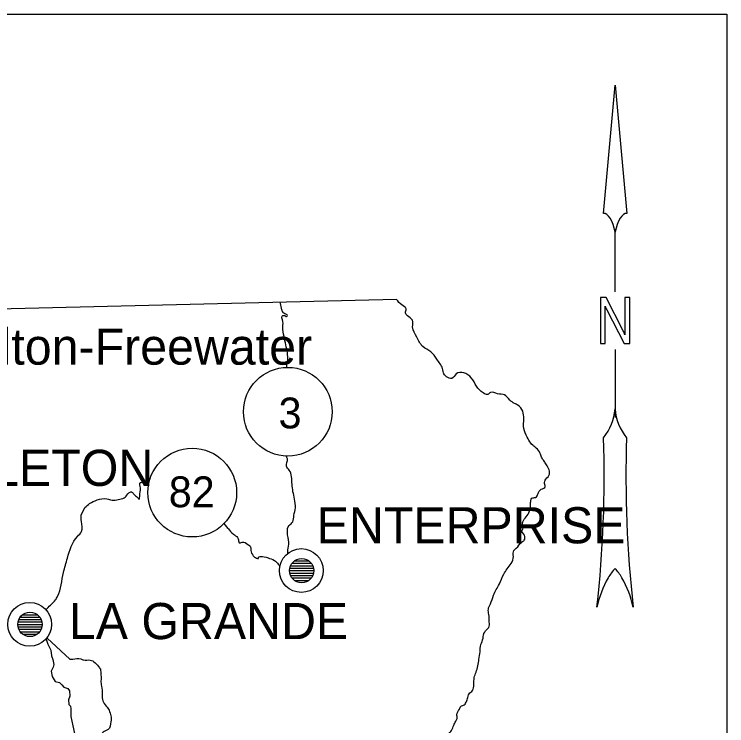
# Model space of a CAD drawing. Extents: x 0 to 1.42, y 0 to 0.92.
# Drawn here: x 0.2792 to 0.3399, y 0.5382 to 0.5988 of the extents above; entities that cross this region are included whole.
import ezdxf

# ---------------------------------------------------------------- set-up
doc = ezdxf.new("R2010")
doc.units = 0
for name, color, linetype in [('P_EC_DESIGN_GeneralTx', 7, 'Continuous'), ('P_EC_DESIGN_Pattern', 7, 'Continuous'), ('P_ODOT_PLAN_TBlock', 7, 'Continuous')]:
    doc.layers.add(name, color=color, linetype=linetype)

msp = doc.modelspace()

# ---------------------------------------------------------------- linework, layer by layer
at = {"layer": 'P_EC_DESIGN_GeneralTx'}
for p, q in [((0.3293754337639373, 0.5818554087566279), (0.330367313372452, 0.592766084450306)), ((0.330367313372452, 0.592766084450306), (0.3313591929809667, 0.5818554087566279)), ((0.329377073879832, 0.5818554868573879), (0.3293754337639373, 0.5818554087566279)), ((0.330367313372452, 0.5751909149964833), (0.330367313372452, 0.5805416759302675)), ((0.3303627054278078, 0.5727347633533004), (0.3303627054278078, 0.5727347633533004)), ((0.33035809748317996, 0.5702786117101175), (0.33035809748317996, 0.5644846289827834)), ((0.33035809748317996, 0.5652020625326838), (0.33035809748317996, 0.5652020625326838))]:
    msp.add_line(p, q, dxfattribs=at)
msp.add_lwpolyline([(0.3291219042289484, 0.5746942963419533), (0.3291219042289484, 0.5707717701751651), (0.32952799148148715, 0.5707717701751651), (0.32952799148148715, 0.5739522105435518), (0.3295515917426534, 0.5738764252221296), (0.3295804817175406, 0.5738011485270094), (0.3296114061976851, 0.5737279063371628), (0.3296455858862769, 0.5736577159052589), (0.3311433886684321, 0.5707717701751651), (0.3316056282665134, 0.5707717701751651), (0.3316056282665134, 0.5746942963419533), (0.3311995410139747, 0.5746942963419533), (0.3311995410139747, 0.5715128387209298), (0.33116820963277227, 0.5715998138213891), (0.33113402994418045, 0.5716842457902074), (0.3310965950471412, 0.5717656260011482), (0.3310563118427451, 0.5718459889594195), (0.3295890266396764, 0.5746942963419533)], close=True, dxfattribs=at)
for centre, radius, start, end in [((0.32609089418846465, 0.5655001882003166), 0.004277577213506303, 320.1616833333334, 356.0035333333334), ((0.3346252591226801, 0.5655001882003166), 0.004277577213506307, 183.99646666666666, 219.83831666666666), ((0.23024510617798957, 0.5593836789745398), 0.0991878261461178, 353.5983694444445, 1.9506333333333759), ((0.4304710471331552, 0.5593836789745398), 0.09918782614611756, 178.04936666666663, 186.40162777777775), ((0.3337751014877277, 0.5485110951597988), 0.004629932194457617, 137.60534722222224, 149.85305555555556), ((0.32694105182341704, 0.5485110951597988), 0.004629932194457623, 30.14694444444447, 42.3946527777778), ((0.3372946953442525, 0.5465319512943532), 0.008667611719038425, 150.22297777777777, 168.06443333333334), ((0.3234214579669086, 0.5465319512943532), 0.008667611719038432, 11.93557777777778, 29.7757138888889)]:
    msp.add_arc(centre, radius, start, end, dxfattribs=at)
for centre, major_axis, ratio, start_param, end_param in [((0.3296884035412141, 0.5801439553035435), (0.0003113845013461338, -0.0017115137534820545), 0.3966615877072866, 1.5707963267948966, 3.141592653589793), ((0.3310461867581287, 0.5801439553035435), (0.0003113845013469587, 0.0017115137534865926), 0.3966615877062345, 0, 1.5707963267948966)]:
    msp.add_ellipse(centre, major_axis=major_axis, ratio=ratio, start_param=start_param, end_param=end_param, dxfattribs=at)
at = {"layer": 'P_EC_DESIGN_Pattern'}
msp.add_lwpolyline([(0.07552239632827157, 0.5988119263164146), (0.33986297332923715, 0.5988119263164146), (0.33986297332923715, 0.361334137226653), (0.07552239632827157, 0.361334137226653)], close=True, dxfattribs=at)
at = {"layer": 'P_ODOT_PLAN_TBlock'}
for p, q in [((0.31176965193133654, 0.5745240646654827), (0.25574110862425, 0.5731447995735997)), ((0.28997634484470936, 0.5589400751641703), (0.29072207975285236, 0.5590667155840983)), ((0.28492975691820666, 0.5561677654528843), (0.2852493107239679, 0.5568278704397543)), ((0.2974428802777867, 0.5550201276576021), (0.29708428447725527, 0.5554656657153515)), ((0.3027394682042829, 0.5518564137468345), (0.30464071492344297, 0.5518564137468345)), ((0.30286315586831836, 0.5520637628281928), (0.30451669917540497, 0.5520637628281928)), ((0.30305541308617917, 0.5522711119095837), (0.30430606925415166, 0.5522711119095837)), ((0.3026587595428851, 0.5514423717520903), (0.30472109550087084, 0.5514423717520903)), ((0.3026712267344601, 0.5516493927494787), (0.3046964892016582, 0.5516493927494787)), ((0.3026771322462776, 0.551235022670732), (0.3047027227974783, 0.551235022670732)), ((0.3027394682042829, 0.5510276735893737), (0.30464071492344297, 0.5510276735893737)), ((0.30285692227253086, 0.5508206525919853), (0.3045104655796175, 0.5508206525919853)), ((0.30306755219378423, 0.550613303510627), (0.30431230284997174, 0.550613303510627)), ((0.2799271322462842, 0.5476890909121953), (0.2811784445822291, 0.5476890909121953)), ((0.2795432739785676, 0.5470676998360928), (0.28156853644576574, 0.5470676998360928)), ((0.2796115154483904, 0.5472750489174512), (0.2815127621675505, 0.5472750489174512)), ((0.2797355311964284, 0.547482069914807), (0.281389074503515, 0.547482069914807)), ((0.2795308067869601, 0.546860350754702), (0.2815934708289483, 0.546860350754702)), ((0.2795495075743551, 0.5466533297573462), (0.2815744419575833, 0.5466533297573462)), ((0.2796115154483904, 0.5464459806759879), (0.2815127621675505, 0.5464459806759879)), ((0.2797289695166384, 0.5462389596785995), (0.28138284090769494, 0.5462389596785995)), ((0.27993992752186164, 0.5460316105972411), (0.2811846781780492, 0.5460316105972411)), ((0.28201735534341005, 0.5456956525919723), (0.28395928447725527, 0.5438964399935602)), ((0.2865665679418157, 0.5430663875001218), (0.2866295600677934, 0.5422898126969787))]:
    msp.add_line(p, q, dxfattribs=at)
msp.add_lwpolyline([(0.2819350062620322, 0.5456064137468345), (0.28207608237751775, 0.5451756394686127), (0.28232870704943375, 0.5446654688649382), (0.2823979327712316, 0.5441867943242688), (0.282526213611107, 0.543882332382005), (0.2825869091491648, 0.5434440121720508), (0.2825275259470846, 0.5432294452428974), (0.2823736545559889, 0.5428767549541835), (0.2824605968132068, 0.5424249833006467), (0.28270928447725524, 0.54199060009856), (0.28308067555336425, 0.5419180935368673), (0.28328080678696005, 0.5417028704397413), (0.28344123985784575, 0.5415145502297806), (0.2837808067869796, 0.5414154688649577), (0.28393205350612016, 0.5412005738518344), (0.28395239471346273, 0.5407622536418476), (0.28383428447724224, 0.5404272798885863), (0.28386807712816736, 0.5400470305447347), (0.28402851019905306, 0.5398902063977465), (0.28404524248249813, 0.5396710462927857), (0.28403310337489307, 0.5390181591536781), (0.2842168304090138, 0.5382218993111324), (0.2844399275218747, 0.5371795764764933), (0.2845478671544076, 0.5367740646654892)], dxfattribs=at)
for centre, radius in [((0.3025101444618622, 0.5649669429665385), 0.003776361295868173), ((0.2943728413122559, 0.5580865432508127), 0.003776361295868173), ((0.30366390032780116, 0.5514478087362004), 0.0018648697678695881), ((0.30369250912528917, 0.5514416082012724), 0.0010360387599511413), ((0.2805360463960056, 0.5468661587187663), 0.0018648697678767176), ((0.2805646551935587, 0.5468599581837407), 0.0010360387599511413)]:
    msp.add_circle(centre, radius, dxfattribs=at)
for points in [[(0.30242975691820667, 0.5686785922245443), (0.3024149931386791, 0.5688879098098201), (0.302502919647872, 0.5693839728019722), (0.3024743763407593, 0.5699696027232319), (0.3021905836898407, 0.5713610069226875), (0.3020869091491778, 0.5721795764764932), (0.30206328710194025, 0.5728055607284683), (0.30202916636701255, 0.5731139596785996), (0.3021905836898407, 0.5731762956366048), (0.3024005574431215, 0.5730818074476218), (0.3024815941885544, 0.5731710462927597), (0.3022496388079509, 0.5733058888124577), (0.30204032122267516, 0.5735299701772937), (0.30196092489718973, 0.5737940777888423), (0.3018716860520519, 0.5743029360565393)], [(0.31877818211505704, 0.543882332382005), (0.3188664367082199, 0.5445214399935602), (0.3189323815901227, 0.5451428310696625), (0.319127591563876, 0.5456789203085273), (0.31916466505469615, 0.5459558231956533), (0.31944025560587724, 0.5464203901248003), (0.3196065941885479, 0.546603132906946), (0.319653838283023, 0.5470503113846428), (0.3196167647922029, 0.5477163218833304), (0.31957444195757023, 0.5481680935368672), (0.3197512792278984, 0.5486014924870115), (0.3200147306714745, 0.5493518205709945), (0.32051210599957153, 0.5503075292324183), (0.3208877621675505, 0.5511336447179566), (0.3211856624300242, 0.5515932903872609), (0.32151932384734055, 0.5520440777888227), (0.3217014104615138, 0.5526516893374052), (0.3217532477318615, 0.5531523455053646), (0.32195108237750475, 0.5533442746392229), (0.32242385140638913, 0.5538705213584025), (0.32262627922790493, 0.5540309544292557), (0.32263743408356754, 0.5544600882875299), (0.3224468172856543, 0.554876426870194), (0.3225101374956345, 0.5549656657153319), (0.32247700101268184, 0.555497817946329), (0.3227073159733052, 0.5559043140093082), (0.32301407450348896, 0.5563685528544525), (0.3231653212226621, 0.5570699964240128), (0.3231984577056148, 0.5574233428806993), (0.3232844157108576, 0.557597227395135), (0.32358494064522125, 0.5576769518045903), (0.3238014760782921, 0.5579938809384289), (0.32407641046150076, 0.5583642877625955), (0.3244222109864547, 0.558595915059164), (0.3243874340835545, 0.5587658625657321), (0.32439793277121204, 0.5591280672901611), (0.32472700101268837, 0.5595253770014277), (0.3247384839523209, 0.5600306263452597), (0.324512105999565, 0.5604604163715063), (0.3243211611176818, 0.5607560200460601), (0.3241968172856412, 0.5609351539043083), (0.32403277529089053, 0.5612753770014473), (0.3239222109864351, 0.5615483428807058), (0.3235439301465336, 0.5619696027232124), (0.32317844458224215, 0.5622970305447412), (0.32289005875548354, 0.5628029360565457), (0.32260265718066733, 0.5635368599410536), (0.3225934708289548, 0.5643820042980221), (0.32250259156386946, 0.5650037234581271), (0.3220800193853852, 0.5655280016733567), (0.3218073815901292, 0.5656717024607647), (0.32139694851925005, 0.5659591040355484), (0.3209560036373733, 0.5663984084975102), (0.3203654524562709, 0.5664850226707254), (0.3197663710914285, 0.5666070699148135), (0.31951899576335757, 0.5664423717520903), (0.3191482608552211, 0.5665640909122084), (0.3185734577055887, 0.567137909809833), (0.3181203737161069, 0.5678633035106335), (0.3174822503565269, 0.5682852195211127), (0.31684183040902686, 0.5681930279200823), (0.3164727359208379, 0.5678094977363358), (0.3160209642672685, 0.5679446683400038), (0.31578966505467004, 0.5681867943242622), (0.3156708986504771, 0.5686388940618016), (0.3151869747659627, 0.5694446683400298), (0.31468435009405316, 0.5700631066602398), (0.3140016073118879, 0.5705122536418541), (0.31348618736440087, 0.5713091696523398), (0.31313251282371196, 0.5721910594161258), (0.3131128277843419, 0.5727589728019655), (0.3126850062620452, 0.5731313481300495), (0.31252949445100203, 0.5733865974738882), (0.3125760823775047, 0.5737396158465721), (0.3122240482567959, 0.5740578573163883), (0.31176965193133654, 0.5745240646654827)], [(0.302506200487767, 0.5529325292323988), (0.30251932384734703, 0.5531979491799248), (0.3025987201727999, 0.55385936650274), (0.3024687989129443, 0.5546913875001284), (0.3026285758158249, 0.5552944058728383), (0.3029254918263236, 0.5555844321195444), (0.30302686977909904, 0.5561385659777991), (0.3031597437948471, 0.5567822667652267), (0.3030787070494468, 0.5575378441930221), (0.3028700456321109, 0.5587950620408172), (0.30262562305993246, 0.5600073323820246), (0.302403182115044, 0.5603386972114209), (0.30247372017278684, 0.5609600882875234), (0.30238546557962404, 0.5611700620408042)], [(0.2852493107239679, 0.5568278704397543), (0.285642355343397, 0.5571493927494656), (0.2862798225350046, 0.5574561512796493), (0.287117420960208, 0.5575526079725497), (0.2876987857895978, 0.5574302326444919), (0.2882096125612448, 0.5575227523295246), (0.2886672897265991, 0.5576917155841178), (0.28897798526465035, 0.5580617943242818), (0.28922011124890884, 0.5581372536418672), (0.2894386151859297, 0.5579177654528712), (0.2896971453696307, 0.5576887628281928), (0.28987070180009644, 0.5575184872376546), (0.2899035101990466, 0.5577822667652007), (0.28996978316491934, 0.5584751801510535), (0.28997634484470936, 0.5589400751641703), (0.29003704038276706, 0.5589522142717753)], [(0.28194812962161225, 0.5481238021982846), (0.28230344458224865, 0.5484971617783436), (0.2827443894641254, 0.5489522142717753), (0.28291171229877105, 0.5492422405184815), (0.2834189301465531, 0.5512753770014472), (0.28375652857173694, 0.5525086447179696), (0.28460298526465033, 0.5543531329069394), (0.28495895639325924, 0.5547770174213686), (0.2849497700415467, 0.555617568602497), (0.28492975691820666, 0.5561677654528843)], [(0.2974428802777867, 0.5550201276576021), (0.297883168991691, 0.5545424373688752), (0.29822667292869237, 0.5542596289699316), (0.2983191926137252, 0.553982069914833), (0.2983766073118879, 0.5538121224082648), (0.2986187332961464, 0.5538606788387175), (0.2991056099365859, 0.5536762956365917), (0.2993372372331543, 0.5534430279200758), (0.2993582346085019, 0.5531612037730747), (0.2995665679418352, 0.552713697211408), (0.29984281466098883, 0.552498474114282), (0.300008497075687, 0.5524755082350169), (0.3000268697790795, 0.5525827916996099), (0.30015711912293763, 0.5526405344817426), (0.3008280508814678, 0.5525270174213947), (0.3013641401202999, 0.5523154032481663), (0.30169845770558873, 0.5519928966864801), (0.3018264104614942, 0.5517753770014341)], [(0.28395928447725527, 0.5438964399935602), (0.28421879891296387, 0.5438957838255877), (0.2848907149234365, 0.5439299045604827), (0.28513612174758995, 0.5438308231956599), (0.28570042620953223, 0.5438295108597149), (0.28610659418854134, 0.5436005082350365), (0.2864848750284429, 0.5431612037730746), (0.2865665679418157, 0.5430663875001218)], [(0.30571715849300984, 0.513618880938429), (0.30558625298117925, 0.514231741830824), (0.3053201768657132, 0.5147780016733436), (0.30546453382109384, 0.515005691962077), (0.30575127922790496, 0.5150539203085273), (0.30607936321740625, 0.5152901407809682), (0.30631459943787215, 0.5157812825132452), (0.3063798881518025, 0.5162776735893672), (0.3065921584930033, 0.5166077260827859), (0.30698651544837735, 0.5167097602035339), (0.30725587240377095, 0.5168610069227071), (0.30744156794180916, 0.5172717680775561), (0.30761381203629734, 0.5177097602035404), (0.30751768342739955, 0.5181615318570771), (0.3076131558683249, 0.5184518861877858), (0.3078155836898407, 0.5186526735893541), (0.30809051807304927, 0.5189873192586455), (0.30802522935915155, 0.5193718336943345), (0.3081564629549521, 0.5196306919620706), (0.30807772279747175, 0.5199797733268869), (0.3081955049496897, 0.5202970305447282), (0.3082860561308051, 0.5204801014108765), (0.3084353343460282, 0.5207658625657451), (0.3086479327712316, 0.5211723586287242), (0.3087450456321044, 0.5218022798885668), (0.308750951143922, 0.5221241302822806), (0.3089943894641254, 0.5224233428806992), (0.3092014104615138, 0.5226418468177202), (0.30926571492343646, 0.5229679623032715), (0.30924471754812144, 0.5232228835631074), (0.30940285403105455, 0.5235355476051087), (0.3095698487817303, 0.5237898126969722), (0.3096564629549456, 0.5240847602035209), (0.30961381203631044, 0.5244827260827924), (0.30961938946412537, 0.5247465056103711), (0.3097765416951161, 0.5248134347442164), (0.3099117122987841, 0.5249738678150694), (0.30993533434602166, 0.5252330541667755), (0.31028999313868566, 0.5254154688649513), (0.3106626965507396, 0.5256070699148069), (0.31095403513342323, 0.525713369127425), (0.31158198788931574, 0.5259220305447282), (0.3117936020625441, 0.5261316762140391), (0.31197864143264237, 0.526475508235043), (0.31231984878172375, 0.5266264268702135), (0.3127322503565204, 0.526737319258639), (0.3131229983880295, 0.52698666309066), (0.3132138776531148, 0.5272189465552334), (0.313156791038922, 0.527491912434492), (0.3131361217476095, 0.5278226210959158), (0.31341564930665816, 0.5281661250329172), (0.3137220797528393, 0.5285768861877989), (0.31383592489718976, 0.5289564793636453), (0.3140882214851358, 0.5292465056103516), (0.314134153243666, 0.5295148783137701), (0.3141987857895912, 0.5298767549541966), (0.31434281466096925, 0.5300283297573397), (0.31477457319116603, 0.5303895502297936), (0.31513054431977494, 0.5308626473426481), (0.3154353343460087, 0.5318275423557518), (0.31573159418853486, 0.532863959678606), (0.315764402587485, 0.5331592352691572), (0.3155554130861791, 0.5334010331694131), (0.3152752293591581, 0.5338311512796624), (0.31524537371610045, 0.5341260987862111), (0.31539465193132354, 0.534380691962077), (0.3156508855271371, 0.5346034609909355), (0.3157243763407724, 0.5349387628281993), (0.3155317910389416, 0.5349659937993344), (0.3153516729286858, 0.5347563481300561), (0.3152434052121504, 0.5346001801510405), (0.3150964235848799, 0.534730101410896), (0.3151069222725374, 0.5350296420932846), (0.3152604655796305, 0.5353334478675759), (0.3152630902515205, 0.5358072011484027), (0.31524307712818045, 0.5363081854003973), (0.3152670272594205, 0.5365765581037834), (0.3154291007502211, 0.5368039203085142), (0.3157617779155625, 0.5370581854003778), (0.3161669616425966, 0.5374997864502596), (0.31642844458225516, 0.5378298389436783), (0.31663218473971594, 0.5382763612534026), (0.31680410075023424, 0.5386201932744066), (0.31691696164260963, 0.5388524767389801), (0.3168874340835545, 0.5391743271326612), (0.31710921886047044, 0.5396477523295181), (0.31729852332240616, 0.5399289203085142), (0.3175271978630821, 0.5400089728019721), (0.31763546557961747, 0.5401516893374052), (0.3178031164982657, 0.5405447339568017), (0.31793041308616615, 0.5409469649279434), (0.3182319222725374, 0.5412320699148069), (0.31833297214131034, 0.541723867815089), (0.31838087240375795, 0.5423364006234813), (0.3185265416951161, 0.5427875161090456), (0.3186813973381542, 0.5433416499673004), (0.31877818211505704, 0.543882332382005)], [(0.2866295600677934, 0.5422898126969787), (0.28660495376858086, 0.5420699964240129), (0.28666072804679604, 0.5416001801510535), (0.28672437634077885, 0.5408934872376482), (0.286757184739729, 0.5403478835631009), (0.2870639432699127, 0.5399000489174316), (0.2873001637423537, 0.5395473586287176)], [(0.2873001637423537, 0.5395473586287176), (0.2874530508814417, 0.5390834478675759), (0.2874530508814417, 0.5385709806759813), (0.28722142358487335, 0.5379092352691638), (0.28679163355862664, 0.5376943402560403), (0.28660495376858086, 0.5374210462927793)]]:
    msp.add_spline(points, degree=3, dxfattribs=at)

# ---------------------------------------------------------------- texts
for s, height, p in [('Milton-Freewater', 0.003075787401574803, (0.2737263448447093, 0.568976820570988)), ('3', 0.0026246712598425198, (0.3017253605927539, 0.5635489990486913)), ('PENDLETON', 0.003075787401574803, (0.2659179458945781, 0.5586510331694067)), ('82', 0.0026246712598425198, (0.292382184739729, 0.5568390252953844)), ('ENTERPRISE', 0.003075787401574803, (0.3049648619050768, 0.5537635659778122)), ('LA GRANDE', 0.003075787401574803, (0.2838775915638825, 0.5456073979988094))]:
    msp.add_text(s, height=height, dxfattribs=at).set_placement(p)

doc.saveas('drawing.dxf')
